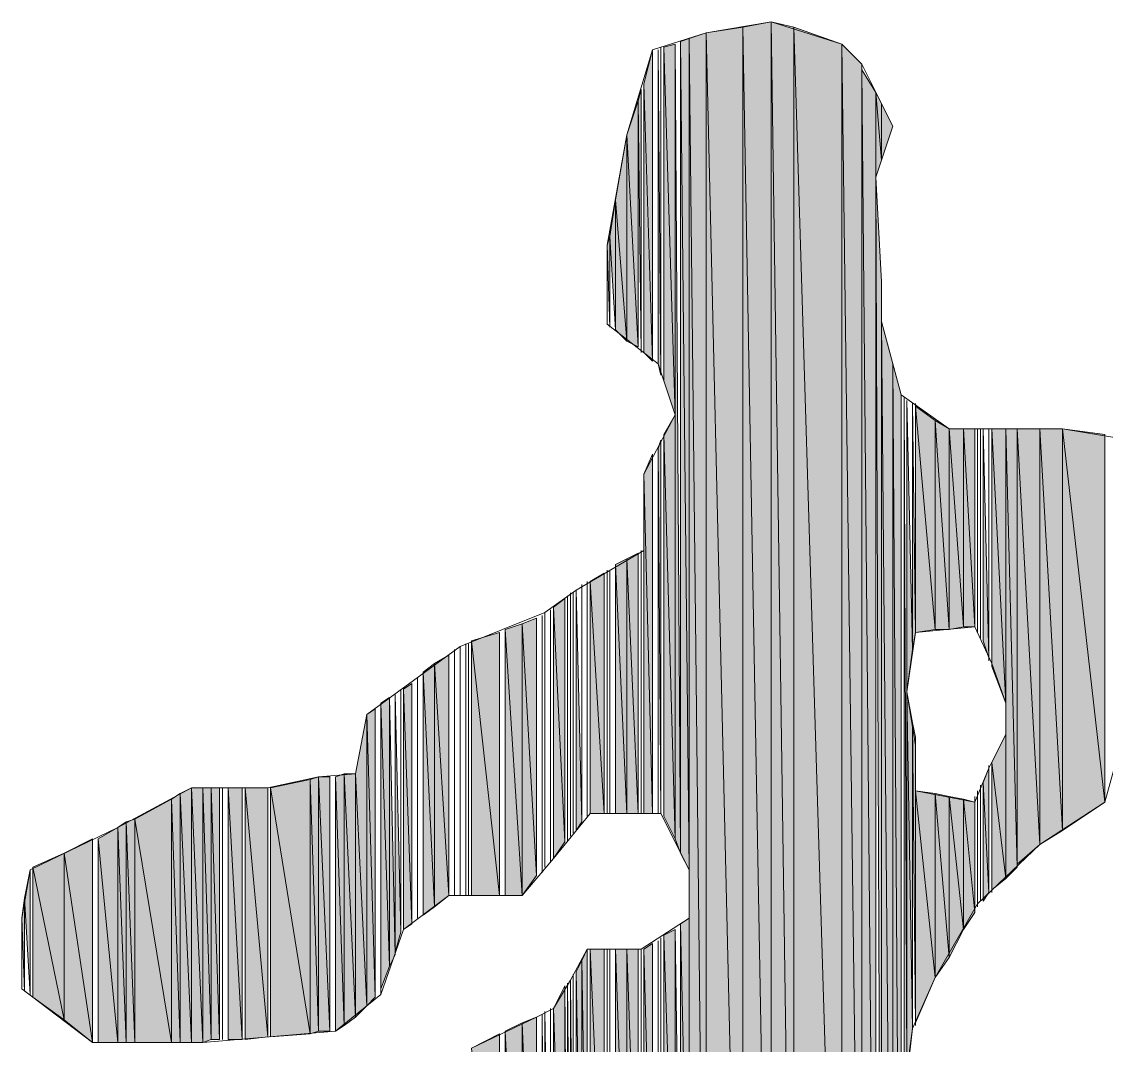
# Model space of a CAD drawing. Header units: millimetres. Extents: x -30643 to 86172, y -19411 to 63186.
# Drawn here: x 83024.8 to 83294.7, y 2784.1 to 3038.8 of the extents above; entities that cross this region are included whole.
import ezdxf

# ---------------------------------------------------------------- set-up
doc = ezdxf.new("R2010")
doc.units = ezdxf.units.MM

msp = doc.modelspace()

# ---------------------------------------------------------------- hatches: boundary and pattern name
h = msp.add_hatch(color=0)
h.dxf.hatch_style = 2
h.paths.add_polyline_path([(83211.28, 2646.86), (83211.28, 3038.8), (83204.24, 3037.4)])
h = msp.add_hatch(color=0)
h.dxf.hatch_style = 2
h.paths.add_polyline_path([(83211.28, 2646.86), (83216.91, 2646.86), (83211.28, 3038.8)])
h = msp.add_hatch(color=0)
h.dxf.hatch_style = 2
h.paths.add_polyline_path([(83216.91, 2646.86), (83216.91, 3037.4), (83211.28, 3038.8)])
h = msp.add_hatch(color=0)
h.dxf.hatch_style = 2
h.paths.add_polyline_path([(83195.1, 2646.86), (83195.1, 3035.99), (83190.87, 3034.58)])
h = msp.add_hatch(color=0)
h.dxf.hatch_style = 2
h.paths.add_polyline_path([(83204.24, 2646.86), (83204.24, 3037.4), (83195.1, 3035.99)])
h = msp.add_hatch(color=0)
h.dxf.hatch_style = 2
h.paths.add_polyline_path([(83195.1, 2646.86), (83204.24, 2646.86), (83195.1, 3035.99)])
h = msp.add_hatch(color=0)
h.dxf.hatch_style = 2
h.paths.add_polyline_path([(83204.24, 2646.86), (83211.28, 2646.86), (83204.24, 3037.4)])
h = msp.add_hatch(color=0)
h.dxf.hatch_style = 2
h.paths.add_polyline_path([(83216.91, 2646.86), (83228.87, 2646.86), (83216.91, 3037.4)])
h = msp.add_hatch(color=0)
h.dxf.hatch_style = 2
h.paths.add_polyline_path([(83228.87, 2646.86), (83228.87, 3033.18), (83216.91, 3037.4)])
h = msp.add_hatch(color=0)
h.dxf.hatch_style = 2
h.paths.add_polyline_path([(83190.87, 2827.7), (83190.87, 3034.58), (83188.76, 3033.88)])
h = msp.add_hatch(color=0)
h.dxf.hatch_style = 2
h.paths.add_polyline_path([(83188.76, 2831.92), (83190.87, 2827.7), (83188.76, 3033.88)])
h = msp.add_hatch(color=0)
h.dxf.hatch_style = 2
h.paths.add_polyline_path([(83190.87, 2646.86), (83195.1, 2646.86), (83190.87, 3034.58)])
h = msp.add_hatch(color=0)
h.dxf.hatch_style = 2
h.paths.add_polyline_path([(83181.73, 2954.36), (83181.73, 3031.77), (83179.62, 3023.32)])
h = msp.add_hatch(color=0)
h.dxf.hatch_style = 2
h.paths.add_polyline_path([(83183.13, 2953.66), (83183.84, 2950.84), (83183.13, 3031.77)])
h = msp.add_hatch(color=0)
h.dxf.hatch_style = 2
h.paths.add_polyline_path([(83187.36, 2940.99), (83187.36, 3033.18), (83184.54, 3032.47)])
h = msp.add_hatch(color=0)
h.dxf.hatch_style = 2
h.paths.add_polyline_path([(83184.54, 2949.44), (83187.36, 2940.99), (83184.54, 3032.47)])
h = msp.add_hatch(color=0)
h.dxf.hatch_style = 2
h.paths.add_polyline_path([(83187.36, 2835.44), (83188.76, 2831.92), (83187.36, 3033.18)])
h = msp.add_hatch(color=0)
h.dxf.hatch_style = 2
h.paths.add_polyline_path([(83228.87, 2646.86), (83233.8, 2646.86), (83228.87, 3033.18)])
h = msp.add_hatch(color=0)
h.dxf.hatch_style = 2
h.paths.add_polyline_path([(83233.8, 2646.86), (83233.8, 3028.25), (83228.87, 3033.18)])
h = msp.add_hatch(color=0)
h.dxf.hatch_style = 2
h.paths.add_polyline_path([(83233.8, 2646.86), (83237.32, 2645.45), (83233.8, 3026.84)])
h = msp.add_hatch(color=0)
h.dxf.hatch_style = 2
h.paths.add_polyline_path([(83237.32, 2645.45), (83237.32, 3021.21), (83233.8, 3026.84)])
h = msp.add_hatch(color=0)
h.dxf.hatch_style = 2
h.paths.add_polyline_path([(83179.62, 2956.47), (83181.73, 2954.36), (83179.62, 3023.32)])
h = msp.add_hatch(color=0)
h.dxf.hatch_style = 2
h.paths.add_polyline_path([(83178.91, 2956.47), (83178.91, 3021.92), (83178.21, 3019.1)])
h = msp.add_hatch(color=0)
h.dxf.hatch_style = 2
h.paths.add_polyline_path([(83237.32, 3000.1), (83238.73, 3004.32), (83237.32, 3021.21)])
h = msp.add_hatch(color=0)
h.dxf.hatch_style = 2
h.paths.add_polyline_path([(83238.73, 3004.32), (83238.73, 3018.4), (83237.32, 3021.21)])
h = msp.add_hatch(color=0)
h.dxf.hatch_style = 2
h.paths.add_polyline_path([(83178.21, 2957.88), (83178.21, 3019.1), (83175.39, 3010.66)])
h = msp.add_hatch(color=0)
h.dxf.hatch_style = 2
h.paths.add_polyline_path([(83238.73, 3004.32), (83241.54, 3012.77), (83238.73, 3018.4)])
h = msp.add_hatch(color=0)
h.dxf.hatch_style = 2
h.paths.add_polyline_path([(83175.39, 2959.29), (83175.39, 3010.66), (83172.58, 2994.47)])
h = msp.add_hatch(color=0)
h.dxf.hatch_style = 2
h.paths.add_polyline_path([(83175.39, 2959.29), (83178.21, 2957.88), (83175.39, 3010.66)])
h = msp.add_hatch(color=0)
h.dxf.hatch_style = 2
h.paths.add_polyline_path([(83238.73, 2645.45), (83238.73, 2974.07), (83237.32, 3000.1)])
h = msp.add_hatch(color=0)
h.dxf.hatch_style = 2
h.paths.add_polyline_path([(83172.58, 2962.1), (83172.58, 2994.47), (83171.17, 2985.32)])
h = msp.add_hatch(color=0)
h.dxf.hatch_style = 2
h.paths.add_polyline_path([(83172.58, 2962.1), (83175.39, 2959.29), (83172.58, 2994.47)])
h = msp.add_hatch(color=0)
h.dxf.hatch_style = 2
h.paths.add_polyline_path([(83171.17, 2962.81), (83171.17, 2985.32), (83170.47, 2983.21)])
h = msp.add_hatch(color=0)
h.dxf.hatch_style = 2
h.paths.add_polyline_path([(83238.73, 2645.45), (83241.54, 2644.04), (83238.73, 2964.21)])
h = msp.add_hatch(color=0)
h.dxf.hatch_style = 2
h.paths.add_polyline_path([(83241.54, 2644.04), (83241.54, 2953.66), (83238.73, 2964.21)])
h = msp.add_hatch(color=0)
h.dxf.hatch_style = 2
h.paths.add_polyline_path([(83241.54, 2644.04), (83243.65, 2643.34), (83241.54, 2953.66)])
h = msp.add_hatch(color=0)
h.dxf.hatch_style = 2
h.paths.add_polyline_path([(83243.65, 2643.34), (83243.65, 2945.92), (83241.54, 2953.66)])
h = msp.add_hatch(color=0)
h.dxf.hatch_style = 2
h.paths.add_polyline_path([(83244.35, 2770), (83245.06, 2777.74), (83244.35, 2945.22)])
h = msp.add_hatch(color=0)
h.dxf.hatch_style = 2
h.paths.add_polyline_path([(83245.06, 2872.03), (83246.47, 2882.59), (83245.06, 2944.51)])
h = msp.add_hatch(color=0)
h.dxf.hatch_style = 2
h.paths.add_polyline_path([(83246.47, 2882.59), (83247.17, 2886.81), (83246.47, 2943.81)])
h = msp.add_hatch(color=0)
h.dxf.hatch_style = 2
h.paths.add_polyline_path([(83247.17, 2886.81), (83252.1, 2887.51), (83247.17, 2943.1)])
h = msp.add_hatch(color=0)
h.dxf.hatch_style = 2
h.paths.add_polyline_path([(83252.1, 2887.51), (83252.1, 2939.59), (83247.17, 2943.1)])
h = msp.add_hatch(color=0)
h.dxf.hatch_style = 2
h.paths.add_polyline_path([(83187.36, 2835.44), (83187.36, 2940.99), (83184.54, 2936.07)])
h = msp.add_hatch(color=0)
h.dxf.hatch_style = 2
h.paths.add_polyline_path([(83252.1, 2887.51), (83255.61, 2887.51), (83252.1, 2939.59)])
h = msp.add_hatch(color=0)
h.dxf.hatch_style = 2
h.paths.add_polyline_path([(83255.61, 2887.51), (83255.61, 2937.47), (83252.1, 2939.59)])
h = msp.add_hatch(color=0)
h.dxf.hatch_style = 2
h.paths.add_polyline_path([(83255.61, 2887.51), (83259.13, 2888.22), (83255.61, 2937.47)])
h = msp.add_hatch(color=0)
h.dxf.hatch_style = 2
h.paths.add_polyline_path([(83259.13, 2888.22), (83259.13, 2937.47), (83255.61, 2937.47)])
h = msp.add_hatch(color=0)
h.dxf.hatch_style = 2
h.paths.add_polyline_path([(83259.13, 2888.22), (83261.95, 2888.22), (83259.13, 2937.47)])
h = msp.add_hatch(color=0)
h.dxf.hatch_style = 2
h.paths.add_polyline_path([(83261.95, 2888.22), (83261.95, 2937.47), (83259.13, 2937.47)])
h = msp.add_hatch(color=0)
h.dxf.hatch_style = 2
h.paths.add_polyline_path([(83264.06, 2884.7), (83265.46, 2880.48), (83264.06, 2937.47)])
h = msp.add_hatch(color=0)
h.dxf.hatch_style = 2
h.paths.add_polyline_path([(83266.17, 2878.37), (83269.69, 2869.22), (83266.17, 2937.47)])
h = msp.add_hatch(color=0)
h.dxf.hatch_style = 2
h.paths.add_polyline_path([(83269.69, 2869.22), (83269.69, 2937.47), (83266.17, 2937.47)])
h = msp.add_hatch(color=0)
h.dxf.hatch_style = 2
h.paths.add_polyline_path([(83269.69, 2825.59), (83272.5, 2828.4), (83269.69, 2937.47)])
h = msp.add_hatch(color=0)
h.dxf.hatch_style = 2
h.paths.add_polyline_path([(83272.5, 2828.4), (83272.5, 2937.47), (83269.69, 2937.47)])
h = msp.add_hatch(color=0)
h.dxf.hatch_style = 2
h.paths.add_polyline_path([(83272.5, 2829.11), (83278.13, 2834.03), (83272.5, 2937.47)])
h = msp.add_hatch(color=0)
h.dxf.hatch_style = 2
h.paths.add_polyline_path([(83278.13, 2834.03), (83278.13, 2937.47), (83272.5, 2937.47)])
h = msp.add_hatch(color=0)
h.dxf.hatch_style = 2
h.paths.add_polyline_path([(83278.13, 2834.03), (83283.76, 2837.55), (83278.13, 2937.47)])
h = msp.add_hatch(color=0)
h.dxf.hatch_style = 2
h.paths.add_polyline_path([(83283.76, 2837.55), (83283.76, 2937.47), (83278.13, 2937.47)])
h = msp.add_hatch(color=0)
h.dxf.hatch_style = 2
h.paths.add_polyline_path([(83283.76, 2837.55), (83294.32, 2844.59), (83283.76, 2937.47)])
h = msp.add_hatch(color=0)
h.dxf.hatch_style = 2
h.paths.add_polyline_path([(83294.32, 2844.59), (83294.32, 2936.07), (83283.76, 2937.47)])
h = msp.add_hatch(color=0)
h.dxf.hatch_style = 2
h.paths.add_polyline_path([(83183.84, 2841.77), (83183.84, 2934.66), (83183.13, 2932.55)])
h = msp.add_hatch(color=0)
h.dxf.hatch_style = 2
h.paths.add_polyline_path([(83184.54, 2841.07), (83187.36, 2835.44), (83184.54, 2936.07)])
h = msp.add_hatch(color=0)
h.dxf.hatch_style = 2
h.paths.add_polyline_path([(83181.73, 2841.77), (83181.73, 2931.14), (83179.62, 2926.22)])
h = msp.add_hatch(color=0)
h.dxf.hatch_style = 2
h.paths.add_polyline_path([(83179.62, 2841.77), (83181.73, 2841.77), (83179.62, 2926.22)])
h = msp.add_hatch(color=0)
h.dxf.hatch_style = 2
h.paths.add_polyline_path([(83178.21, 2841.77), (83178.21, 2906.51), (83175.39, 2905.11)])
h = msp.add_hatch(color=0)
h.dxf.hatch_style = 2
h.paths.add_polyline_path([(83175.39, 2841.77), (83175.39, 2905.11), (83172.58, 2903.7)])
h = msp.add_hatch(color=0)
h.dxf.hatch_style = 2
h.paths.add_polyline_path([(83175.39, 2841.77), (83178.21, 2841.77), (83175.39, 2905.11)])
h = msp.add_hatch(color=0)
h.dxf.hatch_style = 2
h.paths.add_polyline_path([(83169.76, 2841.77), (83169.76, 2901.59), (83166.25, 2899.48)])
h = msp.add_hatch(color=0)
h.dxf.hatch_style = 2
h.paths.add_polyline_path([(83172.58, 2841.77), (83175.39, 2841.77), (83172.58, 2903.7)])
h = msp.add_hatch(color=0)
h.dxf.hatch_style = 2
h.paths.add_polyline_path([(83166.25, 2841.77), (83169.76, 2841.77), (83166.25, 2899.48)])
h = msp.add_hatch(color=0)
h.dxf.hatch_style = 2
h.paths.add_polyline_path([(83162.73, 2837.55), (83164.14, 2839.66), (83162.73, 2897.37)])
h = msp.add_hatch(color=0)
h.dxf.hatch_style = 2
h.paths.add_polyline_path([(83159.91, 2834.74), (83159.91, 2895.25), (83157.1, 2893.14)])
h = msp.add_hatch(color=0)
h.dxf.hatch_style = 2
h.paths.add_polyline_path([(83157.1, 2830.52), (83159.91, 2834.74), (83157.1, 2893.14)])
h = msp.add_hatch(color=0)
h.dxf.hatch_style = 2
h.paths.add_polyline_path([(83152.88, 2826.29), (83152.88, 2890.33), (83149.36, 2888.92)])
h = msp.add_hatch(color=0)
h.dxf.hatch_style = 2
h.paths.add_polyline_path([(83149.36, 2821.37), (83149.36, 2888.92), (83145.14, 2887.51)])
h = msp.add_hatch(color=0)
h.dxf.hatch_style = 2
h.paths.add_polyline_path([(83145.14, 2821.37), (83149.36, 2821.37), (83145.14, 2887.51)])
h = msp.add_hatch(color=0)
h.dxf.hatch_style = 2
h.paths.add_polyline_path([(83149.36, 2821.37), (83152.88, 2826.29), (83149.36, 2888.92)])
h = msp.add_hatch(color=0)
h.dxf.hatch_style = 2
h.paths.add_polyline_path([(83143.73, 2821.37), (83143.73, 2886.81), (83136.69, 2884.7)])
h = msp.add_hatch(color=0)
h.dxf.hatch_style = 2
h.paths.add_polyline_path([(83136.69, 2821.37), (83143.73, 2821.37), (83136.69, 2884.7)])
h = msp.add_hatch(color=0)
h.dxf.hatch_style = 2
h.paths.add_polyline_path([(83131.06, 2821.37), (83131.06, 2881.18), (83127.54, 2879.07)])
h = msp.add_hatch(color=0)
h.dxf.hatch_style = 2
h.paths.add_polyline_path([(83127.54, 2818.55), (83127.54, 2879.07), (83124.73, 2876.96)])
h = msp.add_hatch(color=0)
h.dxf.hatch_style = 2
h.paths.add_polyline_path([(83124.73, 2816.44), (83127.54, 2818.55), (83124.73, 2876.96)])
h = msp.add_hatch(color=0)
h.dxf.hatch_style = 2
h.paths.add_polyline_path([(83127.54, 2818.55), (83131.06, 2821.37), (83127.54, 2879.07)])
h = msp.add_hatch(color=0)
h.dxf.hatch_style = 2
h.paths.add_polyline_path([(83121.91, 2814.33), (83121.91, 2874.14), (83119.8, 2872.74)])
h = msp.add_hatch(color=0)
h.dxf.hatch_style = 2
h.paths.add_polyline_path([(83117.69, 2807.29), (83119.1, 2812.22), (83117.69, 2871.33)])
h = msp.add_hatch(color=0)
h.dxf.hatch_style = 2
h.paths.add_polyline_path([(83119.8, 2812.92), (83121.91, 2814.33), (83119.8, 2872.74)])
h = msp.add_hatch(color=0)
h.dxf.hatch_style = 2
h.paths.add_polyline_path([(83245.06, 2777.74), (83246.47, 2788.29), (83245.06, 2872.03)])
h = msp.add_hatch(color=0)
h.dxf.hatch_style = 2
h.paths.add_polyline_path([(83246.47, 2788.29), (83246.47, 2864.29), (83245.06, 2872.03)])
h = msp.add_hatch(color=0)
h.dxf.hatch_style = 2
h.paths.add_polyline_path([(83116.28, 2803.78), (83116.28, 2870.63), (83114.17, 2869.22)])
h = msp.add_hatch(color=0)
h.dxf.hatch_style = 2
h.paths.add_polyline_path([(83114.17, 2798.15), (83116.28, 2803.78), (83114.17, 2869.22)])
h = msp.add_hatch(color=0)
h.dxf.hatch_style = 2
h.paths.add_polyline_path([(83116.28, 2803.78), (83117.69, 2806.59), (83116.28, 2870.63)])
h = msp.add_hatch(color=0)
h.dxf.hatch_style = 2
h.paths.add_polyline_path([(83110.66, 2793.92), (83110.66, 2866.4), (83107.84, 2851.63)])
h = msp.add_hatch(color=0)
h.dxf.hatch_style = 2
h.paths.add_polyline_path([(83112.77, 2796.04), (83112.77, 2867.81), (83110.66, 2866.4)])
h = msp.add_hatch(color=0)
h.dxf.hatch_style = 2
h.paths.add_polyline_path([(83110.66, 2793.92), (83112.77, 2796.04), (83110.66, 2866.4)])
h = msp.add_hatch(color=0)
h.dxf.hatch_style = 2
h.paths.add_polyline_path([(83247.17, 2789), (83247.17, 2860.77), (83246.47, 2864.29)])
h = msp.add_hatch(color=0)
h.dxf.hatch_style = 2
h.paths.add_polyline_path([(83247.17, 2789.7), (83247.17, 2858.66), (83247.17, 2860.77)])
h = msp.add_hatch(color=0)
h.dxf.hatch_style = 2
h.paths.add_polyline_path([(83269.69, 2825.59), (83269.69, 2861.48), (83266.17, 2854.44)])
h = msp.add_hatch(color=0)
h.dxf.hatch_style = 2
h.paths.add_polyline_path([(83265.46, 2822.07), (83265.46, 2853.03), (83264.06, 2849.51)])
h = msp.add_hatch(color=0)
h.dxf.hatch_style = 2
h.paths.add_polyline_path([(83266.17, 2822.78), (83269.69, 2825.59), (83266.17, 2854.44)])
h = msp.add_hatch(color=0)
h.dxf.hatch_style = 2
h.paths.add_polyline_path([(83096.58, 2786.89), (83096.58, 2850.22), (83086.73, 2848.11)])
h = msp.add_hatch(color=0)
h.dxf.hatch_style = 2
h.paths.add_polyline_path([(83098.69, 2787.59), (83098.69, 2850.92), (83096.58, 2850.22)])
h = msp.add_hatch(color=0)
h.dxf.hatch_style = 2
h.paths.add_polyline_path([(83096.58, 2786.89), (83098.69, 2787.59), (83096.58, 2850.22)])
h = msp.add_hatch(color=0)
h.dxf.hatch_style = 2
h.paths.add_polyline_path([(83098.69, 2787.59), (83101.51, 2787.59), (83098.69, 2850.92)])
h = msp.add_hatch(color=0)
h.dxf.hatch_style = 2
h.paths.add_polyline_path([(83101.51, 2787.59), (83101.51, 2850.92), (83098.69, 2850.92)])
h = msp.add_hatch(color=0)
h.dxf.hatch_style = 2
h.paths.add_polyline_path([(83105.03, 2789), (83105.03, 2851.63), (83102.92, 2850.92)])
h = msp.add_hatch(color=0)
h.dxf.hatch_style = 2
h.paths.add_polyline_path([(83102.92, 2787.59), (83105.03, 2789), (83102.92, 2850.92)])
h = msp.add_hatch(color=0)
h.dxf.hatch_style = 2
h.paths.add_polyline_path([(83105.03, 2789), (83107.84, 2791.11), (83105.03, 2851.63)])
h = msp.add_hatch(color=0)
h.dxf.hatch_style = 2
h.paths.add_polyline_path([(83107.84, 2791.11), (83107.84, 2851.63), (83105.03, 2851.63)])
h = msp.add_hatch(color=0)
h.dxf.hatch_style = 2
h.paths.add_polyline_path([(83107.84, 2791.11), (83110.66, 2793.92), (83107.84, 2851.63)])
h = msp.add_hatch(color=0)
h.dxf.hatch_style = 2
h.paths.add_polyline_path([(83067.03, 2784.78), (83067.03, 2848.11), (83064.21, 2846.7)])
h = msp.add_hatch(color=0)
h.dxf.hatch_style = 2
h.paths.add_polyline_path([(83067.03, 2784.78), (83069.84, 2784.78), (83067.03, 2848.11)])
h = msp.add_hatch(color=0)
h.dxf.hatch_style = 2
h.paths.add_polyline_path([(83069.84, 2784.78), (83069.84, 2848.11), (83067.03, 2848.11)])
h = msp.add_hatch(color=0)
h.dxf.hatch_style = 2
h.paths.add_polyline_path([(83069.84, 2784.78), (83071.95, 2785.48), (83069.84, 2848.11)])
h = msp.add_hatch(color=0)
h.dxf.hatch_style = 2
h.paths.add_polyline_path([(83071.95, 2785.48), (83071.95, 2848.11), (83069.84, 2848.11)])
h = msp.add_hatch(color=0)
h.dxf.hatch_style = 2
h.paths.add_polyline_path([(83071.95, 2785.48), (83074.06, 2785.48), (83071.95, 2848.11)])
h = msp.add_hatch(color=0)
h.dxf.hatch_style = 2
h.paths.add_polyline_path([(83074.06, 2785.48), (83074.06, 2848.11), (83071.95, 2848.11)])
h = msp.add_hatch(color=0)
h.dxf.hatch_style = 2
h.paths.add_polyline_path([(83076.18, 2785.48), (83079.69, 2785.48), (83076.18, 2848.11)])
h = msp.add_hatch(color=0)
h.dxf.hatch_style = 2
h.paths.add_polyline_path([(83079.69, 2785.48), (83079.69, 2848.11), (83076.18, 2848.11)])
h = msp.add_hatch(color=0)
h.dxf.hatch_style = 2
h.paths.add_polyline_path([(83080.4, 2785.48), (83086.03, 2786.18), (83080.4, 2848.11)])
h = msp.add_hatch(color=0)
h.dxf.hatch_style = 2
h.paths.add_polyline_path([(83086.03, 2786.18), (83086.03, 2848.11), (83080.4, 2848.11)])
h = msp.add_hatch(color=0)
h.dxf.hatch_style = 2
h.paths.add_polyline_path([(83086.73, 2786.18), (83096.58, 2786.89), (83086.73, 2848.11)])
h = msp.add_hatch(color=0)
h.dxf.hatch_style = 2
h.paths.add_polyline_path([(83247.17, 2789.7), (83252.1, 2800.96), (83247.17, 2847.4)])
h = msp.add_hatch(color=0)
h.dxf.hatch_style = 2
h.paths.add_polyline_path([(83252.1, 2800.96), (83252.1, 2846.7), (83247.17, 2847.4)])
h = msp.add_hatch(color=0)
h.dxf.hatch_style = 2
h.paths.add_polyline_path([(83264.06, 2819.96), (83265.46, 2822.07), (83264.06, 2849.51)])
h = msp.add_hatch(color=0)
h.dxf.hatch_style = 2
h.paths.add_polyline_path([(83062.1, 2784.78), (83062.1, 2845.29), (83052.95, 2840.37)])
h = msp.add_hatch(color=0)
h.dxf.hatch_style = 2
h.paths.add_polyline_path([(83064.21, 2784.78), (83064.21, 2846.7), (83062.1, 2845.29)])
h = msp.add_hatch(color=0)
h.dxf.hatch_style = 2
h.paths.add_polyline_path([(83062.1, 2784.78), (83064.21, 2784.78), (83062.1, 2845.29)])
h = msp.add_hatch(color=0)
h.dxf.hatch_style = 2
h.paths.add_polyline_path([(83064.21, 2784.78), (83067.03, 2784.78), (83064.21, 2846.7)])
h = msp.add_hatch(color=0)
h.dxf.hatch_style = 2
h.paths.add_polyline_path([(83252.1, 2800.96), (83255.61, 2805.89), (83252.1, 2846.7)])
h = msp.add_hatch(color=0)
h.dxf.hatch_style = 2
h.paths.add_polyline_path([(83255.61, 2805.89), (83255.61, 2846), (83252.1, 2846.7)])
h = msp.add_hatch(color=0)
h.dxf.hatch_style = 2
h.paths.add_polyline_path([(83255.61, 2805.89), (83259.13, 2812.92), (83255.61, 2846)])
h = msp.add_hatch(color=0)
h.dxf.hatch_style = 2
h.paths.add_polyline_path([(83259.13, 2812.92), (83259.13, 2845.29), (83255.61, 2846)])
h = msp.add_hatch(color=0)
h.dxf.hatch_style = 2
h.paths.add_polyline_path([(83259.13, 2812.92), (83261.95, 2817.15), (83259.13, 2845.29)])
h = msp.add_hatch(color=0)
h.dxf.hatch_style = 2
h.paths.add_polyline_path([(83261.95, 2817.15), (83261.95, 2844.59), (83259.13, 2845.29)])
h = msp.add_hatch(color=0)
h.dxf.hatch_style = 2
h.paths.add_polyline_path([(83050.84, 2784.78), (83050.84, 2839.66), (83048.73, 2838.26)])
h = msp.add_hatch(color=0)
h.dxf.hatch_style = 2
h.paths.add_polyline_path([(83052.95, 2784.78), (83052.95, 2840.37), (83050.84, 2839.66)])
h = msp.add_hatch(color=0)
h.dxf.hatch_style = 2
h.paths.add_polyline_path([(83050.84, 2784.78), (83052.95, 2784.78), (83050.84, 2839.66)])
h = msp.add_hatch(color=0)
h.dxf.hatch_style = 2
h.paths.add_polyline_path([(83052.95, 2784.78), (83062.1, 2784.78), (83052.95, 2840.37)])
h = msp.add_hatch(color=0)
h.dxf.hatch_style = 2
h.paths.add_polyline_path([(83048.73, 2784.78), (83048.73, 2838.26), (83043.81, 2835.44)])
h = msp.add_hatch(color=0)
h.dxf.hatch_style = 2
h.paths.add_polyline_path([(83048.73, 2784.78), (83050.84, 2784.78), (83048.73, 2838.26)])
h = msp.add_hatch(color=0)
h.dxf.hatch_style = 2
h.paths.add_polyline_path([(83042.4, 2784.78), (83042.4, 2835.44), (83035.36, 2831.92)])
h = msp.add_hatch(color=0)
h.dxf.hatch_style = 2
h.paths.add_polyline_path([(83043.81, 2784.78), (83048.73, 2784.78), (83043.81, 2835.44)])
h = msp.add_hatch(color=0)
h.dxf.hatch_style = 2
h.paths.add_polyline_path([(83035.36, 2790.41), (83035.36, 2831.92), (83027.62, 2828.4)])
h = msp.add_hatch(color=0)
h.dxf.hatch_style = 2
h.paths.add_polyline_path([(83035.36, 2790.41), (83042.4, 2784.78), (83035.36, 2831.92)])
h = msp.add_hatch(color=0)
h.dxf.hatch_style = 2
h.paths.add_polyline_path([(83027.62, 2796.04), (83035.36, 2790.41), (83027.62, 2828.4)])
h = msp.add_hatch(color=0)
h.dxf.hatch_style = 2
h.paths.add_polyline_path([(83026.92, 2796.74), (83026.92, 2827.7), (83025.51, 2820.66)])
h = msp.add_hatch(color=0)
h.dxf.hatch_style = 2
h.paths.add_polyline_path([(83025.51, 2797.44), (83025.51, 2820.66), (83024.81, 2815.74)])
h = msp.add_hatch(color=0)
h.dxf.hatch_style = 2
h.paths.add_polyline_path([(83190.87, 2717.22), (83190.87, 2815.74), (83188.76, 2814.33)])
h = msp.add_hatch(color=0)
h.dxf.hatch_style = 2
h.paths.add_polyline_path([(83187.36, 2723.56), (83187.36, 2812.92), (83184.54, 2811.52)])
h = msp.add_hatch(color=0)
h.dxf.hatch_style = 2
h.paths.add_polyline_path([(83187.36, 2723.56), (83188.76, 2720.04), (83187.36, 2812.92)])
h = msp.add_hatch(color=0)
h.dxf.hatch_style = 2
h.paths.add_polyline_path([(83188.76, 2720.04), (83190.87, 2717.22), (83188.76, 2814.33)])
h = msp.add_hatch(color=0)
h.dxf.hatch_style = 2
h.paths.add_polyline_path([(83181.73, 2727.78), (83181.73, 2809.41), (83179.62, 2808)])
h = msp.add_hatch(color=0)
h.dxf.hatch_style = 2
h.paths.add_polyline_path([(83184.54, 2727.78), (83187.36, 2723.56), (83184.54, 2811.52)])
h = msp.add_hatch(color=0)
h.dxf.hatch_style = 2
h.paths.add_polyline_path([(83165.54, 2725.67), (83165.54, 2808), (83164.14, 2805.18)])
h = msp.add_hatch(color=0)
h.dxf.hatch_style = 2
h.paths.add_polyline_path([(83166.25, 2725.67), (83169.76, 2727.78), (83166.25, 2808)])
h = msp.add_hatch(color=0)
h.dxf.hatch_style = 2
h.paths.add_polyline_path([(83169.76, 2727.78), (83169.76, 2808), (83166.25, 2808)])
h = msp.add_hatch(color=0)
h.dxf.hatch_style = 2
h.paths.add_polyline_path([(83172.58, 2727.78), (83175.39, 2727.78), (83172.58, 2808)])
h = msp.add_hatch(color=0)
h.dxf.hatch_style = 2
h.paths.add_polyline_path([(83175.39, 2727.78), (83175.39, 2808), (83172.58, 2808)])
h = msp.add_hatch(color=0)
h.dxf.hatch_style = 2
h.paths.add_polyline_path([(83175.39, 2727.78), (83178.21, 2727.78), (83175.39, 2808)])
h = msp.add_hatch(color=0)
h.dxf.hatch_style = 2
h.paths.add_polyline_path([(83178.21, 2727.78), (83178.21, 2808), (83175.39, 2808)])
h = msp.add_hatch(color=0)
h.dxf.hatch_style = 2
h.paths.add_polyline_path([(83179.62, 2727.78), (83181.73, 2727.78), (83179.62, 2808)])
h = msp.add_hatch(color=0)
h.dxf.hatch_style = 2
h.paths.add_polyline_path([(83164.14, 2724.26), (83164.14, 2805.18), (83162.73, 2802.37)])
h = msp.add_hatch(color=0)
h.dxf.hatch_style = 2
h.paths.add_polyline_path([(83159.91, 2712.3), (83159.91, 2798.85), (83157.1, 2793.22)])
h = msp.add_hatch(color=0)
h.dxf.hatch_style = 2
h.paths.add_polyline_path([(83159.91, 2712.3), (83160.62, 2715.11), (83159.91, 2798.85)])
h = msp.add_hatch(color=0)
h.dxf.hatch_style = 2
h.paths.add_polyline_path([(83160.62, 2715.11), (83161.32, 2719.33), (83160.62, 2799.55)])
h = msp.add_hatch(color=0)
h.dxf.hatch_style = 2
h.paths.add_polyline_path([(83161.32, 2719.33), (83162.02, 2722.85), (83161.32, 2800.26)])
h = msp.add_hatch(color=0)
h.dxf.hatch_style = 2
h.paths.add_polyline_path([(83157.1, 2707.37), (83159.91, 2712.3), (83157.1, 2793.22)])
h = msp.add_hatch(color=0)
h.dxf.hatch_style = 2
h.paths.add_polyline_path([(83152.88, 2702.45), (83152.88, 2791.11), (83149.36, 2789.7)])
h = msp.add_hatch(color=0)
h.dxf.hatch_style = 2
h.paths.add_polyline_path([(83154.28, 2702.45), (83154.99, 2704.56), (83154.28, 2791.81)])
h = msp.add_hatch(color=0)
h.dxf.hatch_style = 2
h.paths.add_polyline_path([(83154.99, 2704.56), (83156.39, 2706.67), (83154.99, 2792.52)])
h = msp.add_hatch(color=0)
h.dxf.hatch_style = 2
h.paths.add_polyline_path([(83149.36, 2702.45), (83149.36, 2789.7), (83145.14, 2787.59)])
h = msp.add_hatch(color=0)
h.dxf.hatch_style = 2
h.paths.add_polyline_path([(83149.36, 2702.45), (83152.88, 2702.45), (83149.36, 2789.7)])
h = msp.add_hatch(color=0)
h.dxf.hatch_style = 2
h.paths.add_polyline_path([(83143.73, 2702.45), (83143.73, 2786.89), (83136.69, 2783.37)])
h = msp.add_hatch(color=0)
h.dxf.hatch_style = 2
h.paths.add_polyline_path([(83145.14, 2702.45), (83149.36, 2702.45), (83145.14, 2787.59)])

# ---------------------------------------------------------------- linework, layer by layer
at = {"color": 0, "lineweight": 0}
for points in [[(83136.69, 2783.37), (83152.88, 2791.11), (83157.1, 2793.22), (83161.32, 2800.26), (83165.54, 2808), (83178.91, 2808), (83190.87, 2815.74), (83190.87, 2827.7), (83183.84, 2841.77), (83166.25, 2841.77), (83157.1, 2830.52), (83149.36, 2821.37), (83131.06, 2821.37), (83119.8, 2812.92), (83114.17, 2796.74), (83102.92, 2787.59), (83069.84, 2784.78), (83042.4, 2784.78), (83024.81, 2798.15), (83024.81, 2815.74), (83026.92, 2827.7), (83048.73, 2838.26), (83067.03, 2848.11), (83086.03, 2848.11), (83098.69, 2850.92), (83107.84, 2851.63), (83110.66, 2866.4), (83133.88, 2883.29), (83154.99, 2891.74), (83162.73, 2897.37), (83179.62, 2907.22), (83179.62, 2926.22), (83187.36, 2940.99), (83183.13, 2953.66), (83170.47, 2963.51), (83170.47, 2983.21), (83175.39, 3010.66), (83181.73, 3031.77), (83195.1, 3035.99), (83211.28, 3038.8), (83228.87, 3033.18), (83233.8, 3028.25), (83241.54, 3012.77), (83237.32, 3000.1), (83238.73, 2974.07), (83238.73, 2964.21), (83243.65, 2945.92), (83255.61, 2937.47), (83272.5, 2937.47), (83283.76, 2937.47), (83317.54, 2931.85)], [(83303.46, 2877.66), (83294.32, 2844.59), (83278.13, 2834.03), (83262.65, 2819.26), (83252.1, 2800.96), (83246.47, 2788.29), (83244.35, 2770), (83259.13, 2762.26), (83263.35, 2727.78), (83263.35, 2700.33), (83263.35, 2677.82), (83272.5, 2667.97), (83295.02, 2656)]]:
    msp.add_lwpolyline(points, dxfattribs=at)
for points in [[(83211.28, 2646.86), (83211.28, 3038.8), (83204.24, 3037.4)], [(83211.28, 2646.86), (83216.91, 2646.86), (83211.28, 3038.8)], [(83216.91, 2646.86), (83216.91, 3037.4), (83211.28, 3038.8)], [(83195.1, 2646.86), (83195.1, 3035.99), (83190.87, 3034.58)], [(83204.24, 2646.86), (83204.24, 3037.4), (83195.1, 3035.99)], [(83195.1, 2646.86), (83204.24, 2646.86), (83195.1, 3035.99)], [(83204.24, 2646.86), (83211.28, 2646.86), (83204.24, 3037.4)], [(83216.91, 2646.86), (83228.87, 2646.86), (83216.91, 3037.4)], [(83228.87, 2646.86), (83228.87, 3033.18), (83216.91, 3037.4)], [(83190.87, 2827.7), (83190.87, 3034.58), (83188.76, 3033.88)], [(83188.76, 2831.92), (83188.76, 3033.88)], [(83188.76, 2831.92), (83190.87, 2827.7), (83188.76, 3033.88)], [(83190.87, 2827.7), (83190.87, 3034.58)], [(83190.87, 2827.7), (83190.87, 3034.58)], [(83190.87, 2646.86), (83195.1, 2646.86), (83190.87, 3034.58)], [(83181.73, 2954.36), (83181.73, 3031.77), (83179.62, 3023.32)], [(83181.73, 2954.36), (83181.73, 3031.77)], [(83183.13, 2953.66), (83183.13, 3031.77)], [(83183.13, 2953.66), (83183.84, 2950.84), (83183.13, 3031.77)], [(83183.84, 2950.84), (83183.84, 3032.47)], [(83183.84, 2950.84), (83183.84, 3032.47)], [(83183.84, 2950.84), (83183.84, 3032.47)], [(83183.84, 2950.84), (83183.84, 3032.47)], [(83187.36, 2940.99), (83187.36, 3033.18), (83184.54, 3032.47)], [(83184.54, 2949.44), (83184.54, 3032.47)], [(83184.54, 2949.44), (83187.36, 2940.99), (83184.54, 3032.47)], [(83187.36, 2835.44), (83188.76, 2831.92), (83187.36, 3033.18)], [(83228.87, 2646.86), (83233.8, 2646.86), (83228.87, 3033.18)], [(83233.8, 2646.86), (83233.8, 3028.25), (83228.87, 3033.18)], [(83233.8, 2646.86), (83233.8, 3028.25)], [(83233.8, 2646.86), (83233.8, 3026.84)], [(83233.8, 2646.86), (83237.32, 2645.45), (83233.8, 3026.84)], [(83237.32, 2645.45), (83237.32, 3021.21), (83233.8, 3026.84)], [(83179.62, 2956.47), (83179.62, 3023.32)], [(83179.62, 2956.47), (83181.73, 2954.36), (83179.62, 3023.32)], [(83178.91, 2956.47), (83178.91, 3021.92), (83178.21, 3019.1)], [(83178.91, 2956.47), (83178.91, 3021.92)], [(83237.32, 3000.1), (83238.73, 3004.32), (83237.32, 3021.21)], [(83238.73, 3004.32), (83238.73, 3018.4), (83237.32, 3021.21)], [(83178.21, 2957.88), (83178.21, 3019.1), (83175.39, 3010.66)], [(83178.21, 2957.88), (83178.21, 3019.1)], [(83238.73, 3004.32), (83241.54, 3012.77), (83238.73, 3018.4)], [(83175.39, 2959.29), (83175.39, 3010.66), (83172.58, 2994.47)], [(83175.39, 2959.29), (83178.21, 2957.88), (83175.39, 3010.66)], [(83237.32, 2645.45), (83237.32, 3000.1)], [(83238.73, 2645.45), (83238.73, 2974.07), (83237.32, 3000.1)], [(83172.58, 2962.1), (83172.58, 2994.47), (83171.17, 2985.32)], [(83172.58, 2962.1), (83175.39, 2959.29), (83172.58, 2994.47)], [(83171.17, 2962.81), (83171.17, 2985.32), (83170.47, 2983.21)], [(83171.17, 2962.81), (83171.17, 2985.32)], [(83170.47, 2963.51), (83170.47, 2983.21)], [(83238.73, 2645.45), (83241.54, 2644.04), (83238.73, 2964.21)], [(83241.54, 2644.04), (83241.54, 2953.66), (83238.73, 2964.21)], [(83241.54, 2644.04), (83243.65, 2643.34), (83241.54, 2953.66)], [(83243.65, 2643.34), (83243.65, 2945.92), (83241.54, 2953.66)], [(83243.65, 2643.34), (83243.65, 2945.92)], [(83244.35, 2643.34), (83244.35, 2945.22)], [(83244.35, 2770), (83245.06, 2777.74), (83244.35, 2945.22)], [(83245.06, 2777.74), (83245.06, 2944.51)], [(83245.06, 2872.03), (83246.47, 2882.59), (83245.06, 2944.51)], [(83246.47, 2882.59), (83246.47, 2943.81)], [(83246.47, 2882.59), (83247.17, 2886.81), (83246.47, 2943.81)], [(83247.17, 2886.81), (83247.17, 2943.81)], [(83247.17, 2886.81), (83247.17, 2943.81)], [(83247.17, 2886.81), (83247.17, 2943.1)], [(83247.17, 2886.81), (83252.1, 2887.51), (83247.17, 2943.1)], [(83252.1, 2887.51), (83252.1, 2939.59), (83247.17, 2943.1)], [(83187.36, 2835.44), (83187.36, 2940.99), (83184.54, 2936.07)], [(83252.1, 2887.51), (83255.61, 2887.51), (83252.1, 2939.59)], [(83255.61, 2887.51), (83255.61, 2937.47), (83252.1, 2939.59)], [(83255.61, 2887.51), (83259.13, 2888.22), (83255.61, 2937.47)], [(83259.13, 2888.22), (83259.13, 2937.47), (83255.61, 2937.47)], [(83259.13, 2888.22), (83261.95, 2888.22), (83259.13, 2937.47)], [(83261.95, 2888.22), (83261.95, 2937.47), (83259.13, 2937.47)], [(83261.95, 2888.22), (83261.95, 2937.47)], [(83261.95, 2888.22), (83261.95, 2937.47)], [(83261.95, 2888.22), (83261.95, 2937.47)], [(83262.65, 2887.51), (83262.65, 2937.47)], [(83262.65, 2887.51), (83262.65, 2937.47)], [(83262.65, 2886.81), (83262.65, 2937.47)], [(83262.65, 2886.81), (83262.65, 2937.47)], [(83263.35, 2886.11), (83263.35, 2937.47)], [(83263.35, 2886.11), (83263.35, 2937.47)], [(83263.35, 2885.4), (83263.35, 2937.47)], [(83263.35, 2885.4), (83263.35, 2937.47)], [(83264.06, 2884.7), (83264.06, 2937.47)], [(83264.06, 2884.7), (83265.46, 2880.48), (83264.06, 2937.47)], [(83265.46, 2880.48), (83265.46, 2937.47)], [(83265.46, 2880.48), (83265.46, 2937.47)], [(83265.46, 2879.77), (83265.46, 2937.47)], [(83265.46, 2879.77), (83265.46, 2937.47)], [(83266.17, 2879.77), (83266.17, 2937.47)], [(83266.17, 2879.77), (83266.17, 2937.47)], [(83266.17, 2879.07), (83266.17, 2937.47)], [(83266.17, 2879.07), (83266.17, 2937.47)], [(83266.17, 2878.37), (83266.17, 2937.47)], [(83266.17, 2878.37), (83269.69, 2869.22), (83266.17, 2937.47)], [(83269.69, 2869.22), (83269.69, 2937.47), (83266.17, 2937.47)], [(83269.69, 2825.59), (83272.5, 2828.4), (83269.69, 2937.47)], [(83272.5, 2828.4), (83272.5, 2937.47), (83269.69, 2937.47)], [(83272.5, 2828.4), (83272.5, 2937.47)], [(83272.5, 2829.11), (83272.5, 2937.47)], [(83272.5, 2829.11), (83278.13, 2834.03), (83272.5, 2937.47)], [(83278.13, 2834.03), (83278.13, 2937.47), (83272.5, 2937.47)], [(83278.13, 2834.03), (83278.13, 2937.47)], [(83278.13, 2834.03), (83278.13, 2937.47)], [(83278.13, 2834.03), (83283.76, 2837.55), (83278.13, 2937.47)], [(83283.76, 2837.55), (83283.76, 2937.47), (83278.13, 2937.47)], [(83283.76, 2837.55), (83294.32, 2844.59), (83283.76, 2937.47)], [(83294.32, 2844.59), (83294.32, 2936.07), (83283.76, 2937.47)], [(83183.84, 2841.77), (83183.84, 2934.66), (83183.13, 2932.55)], [(83183.84, 2841.77), (83183.84, 2934.66)], [(83183.84, 2841.77), (83183.84, 2934.66)], [(83183.84, 2841.77), (83183.84, 2934.66)], [(83184.54, 2841.07), (83184.54, 2936.07)], [(83184.54, 2841.07), (83187.36, 2835.44), (83184.54, 2936.07)], [(83294.32, 2844.59), (83294.32, 2936.07)], [(83181.73, 2841.77), (83181.73, 2931.14), (83179.62, 2926.22)], [(83181.73, 2841.77), (83181.73, 2931.14)], [(83183.13, 2841.77), (83183.13, 2932.55)], [(83183.13, 2841.77), (83183.13, 2932.55)], [(83179.62, 2841.77), (83181.73, 2841.77), (83179.62, 2926.22)], [(83178.21, 2841.77), (83178.21, 2906.51), (83175.39, 2905.11)], [(83178.21, 2841.77), (83178.21, 2906.51)], [(83178.91, 2841.77), (83178.91, 2907.22)], [(83178.91, 2841.77), (83178.91, 2907.22)], [(83179.62, 2841.77), (83179.62, 2907.22)], [(83175.39, 2841.77), (83175.39, 2905.11), (83172.58, 2903.7)], [(83175.39, 2841.77), (83178.21, 2841.77), (83175.39, 2905.11)], [(83169.76, 2841.77), (83169.76, 2901.59), (83166.25, 2899.48)], [(83169.76, 2841.77), (83169.76, 2901.59)], [(83170.47, 2841.77), (83170.47, 2902.29)], [(83170.47, 2841.77), (83170.47, 2902.29)], [(83171.17, 2841.77), (83171.17, 2902.29)], [(83171.17, 2841.77), (83171.17, 2902.29)], [(83172.58, 2841.77), (83172.58, 2903.7)], [(83172.58, 2841.77), (83175.39, 2841.77), (83172.58, 2903.7)], [(83164.14, 2839.66), (83164.14, 2898.77)], [(83164.14, 2839.66), (83164.14, 2898.77)], [(83165.54, 2841.07), (83165.54, 2899.48)], [(83165.54, 2841.07), (83165.54, 2899.48)], [(83165.54, 2841.07), (83165.54, 2899.48)], [(83165.54, 2841.07), (83165.54, 2899.48)], [(83166.25, 2841.77), (83166.25, 2899.48)], [(83166.25, 2841.77), (83169.76, 2841.77), (83166.25, 2899.48)], [(83160.62, 2834.74), (83160.62, 2895.96)], [(83160.62, 2834.74), (83160.62, 2895.96)], [(83161.32, 2836.14), (83161.32, 2896.66)], [(83161.32, 2836.14), (83161.32, 2896.66)], [(83162.02, 2836.85), (83162.02, 2896.66)], [(83162.02, 2836.85), (83162.02, 2896.66)], [(83162.73, 2837.55), (83162.73, 2897.37)], [(83162.73, 2837.55), (83164.14, 2839.66), (83162.73, 2897.37)], [(83159.91, 2834.74), (83159.91, 2895.25), (83157.1, 2893.14)], [(83157.1, 2830.52), (83157.1, 2893.14)], [(83157.1, 2830.52), (83159.91, 2834.74), (83157.1, 2893.14)], [(83159.91, 2834.74), (83159.91, 2895.25)], [(83152.88, 2826.29), (83152.88, 2890.33), (83149.36, 2888.92)], [(83152.88, 2826.29), (83152.88, 2890.33)], [(83154.28, 2827), (83154.28, 2891.03)], [(83154.28, 2827), (83154.28, 2891.03)], [(83154.99, 2828.4), (83154.99, 2891.74)], [(83154.99, 2828.4), (83154.99, 2891.74)], [(83154.99, 2828.4), (83154.99, 2891.03)], [(83154.99, 2828.4), (83154.99, 2891.03)], [(83156.39, 2829.81), (83156.39, 2892.44)], [(83156.39, 2829.81), (83156.39, 2892.44)], [(83157.1, 2830.52), (83157.1, 2892.44)], [(83157.1, 2830.52), (83157.1, 2892.44)], [(83149.36, 2821.37), (83149.36, 2888.92), (83145.14, 2887.51)], [(83145.14, 2821.37), (83145.14, 2887.51)], [(83145.14, 2821.37), (83149.36, 2821.37), (83145.14, 2887.51)], [(83149.36, 2821.37), (83152.88, 2826.29), (83149.36, 2888.92)], [(83245.06, 2872.03), (83247.17, 2886.81), (83261.95, 2888.22), (83266.17, 2879.07), (83269.69, 2869.22), (83269.69, 2861.48), (83265.46, 2853.03), (83261.95, 2844.59), (83247.17, 2847.4), (83247.17, 2858.66)], [(83143.73, 2821.37), (83143.73, 2886.81), (83136.69, 2884.7)], [(83143.73, 2821.37), (83143.73, 2886.81)], [(83132.47, 2821.37), (83132.47, 2882.59)], [(83132.47, 2821.37), (83132.47, 2882.59)], [(83133.88, 2821.37), (83133.88, 2883.29)], [(83133.88, 2821.37), (83133.88, 2883.29)], [(83135.28, 2821.37), (83135.28, 2884)], [(83135.28, 2821.37), (83135.28, 2884)], [(83135.99, 2821.37), (83135.99, 2884)], [(83135.99, 2821.37), (83135.99, 2884)], [(83136.69, 2821.37), (83136.69, 2884.7)], [(83136.69, 2821.37), (83143.73, 2821.37), (83136.69, 2884.7)], [(83131.06, 2821.37), (83131.06, 2881.18), (83127.54, 2879.07)], [(83131.06, 2821.37), (83131.06, 2881.18)], [(83127.54, 2818.55), (83127.54, 2879.07), (83124.73, 2876.96)], [(83124.73, 2816.44), (83124.73, 2876.96)], [(83124.73, 2816.44), (83127.54, 2818.55), (83124.73, 2876.96)], [(83127.54, 2818.55), (83131.06, 2821.37), (83127.54, 2879.07)], [(83121.91, 2814.33), (83121.91, 2874.14), (83119.8, 2872.74)], [(83121.91, 2814.33), (83121.91, 2874.14)], [(83123.32, 2815.74), (83123.32, 2875.55)], [(83123.32, 2815.74), (83123.32, 2875.55)], [(83117.69, 2806.59), (83117.69, 2871.33)], [(83117.69, 2806.59), (83117.69, 2871.33)], [(83117.69, 2807.29), (83117.69, 2871.33)], [(83117.69, 2807.29), (83119.1, 2812.22), (83117.69, 2871.33)], [(83119.1, 2812.22), (83119.1, 2872.74)], [(83119.1, 2812.22), (83119.1, 2872.74)], [(83119.8, 2812.92), (83119.8, 2872.74)], [(83119.8, 2812.92), (83121.91, 2814.33), (83119.8, 2872.74)], [(83245.06, 2777.74), (83246.47, 2788.29), (83245.06, 2872.03)], [(83246.47, 2788.29), (83246.47, 2864.29), (83245.06, 2872.03)], [(83116.28, 2803.78), (83116.28, 2870.63), (83114.17, 2869.22)], [(83114.17, 2798.15), (83114.17, 2869.22)], [(83114.17, 2798.15), (83116.28, 2803.78), (83114.17, 2869.22)], [(83116.28, 2803.78), (83117.69, 2806.59), (83116.28, 2870.63)], [(83110.66, 2793.92), (83110.66, 2866.4), (83107.84, 2851.63)], [(83112.77, 2796.04), (83112.77, 2867.81), (83110.66, 2866.4)], [(83110.66, 2793.92), (83112.77, 2796.04), (83110.66, 2866.4)], [(83112.77, 2796.04), (83112.77, 2867.81)], [(83114.17, 2796.74), (83114.17, 2868.51)], [(83114.17, 2796.74), (83114.17, 2868.51)], [(83246.47, 2788.29), (83246.47, 2864.29)], [(83247.17, 2789), (83247.17, 2860.77), (83246.47, 2864.29)], [(83247.17, 2789), (83247.17, 2860.77)], [(83247.17, 2789.7), (83247.17, 2858.66), (83247.17, 2860.77)], [(83269.69, 2825.59), (83269.69, 2861.48), (83266.17, 2854.44)], [(83265.46, 2822.07), (83265.46, 2853.03), (83264.06, 2849.51)], [(83265.46, 2822.07), (83265.46, 2853.74)], [(83265.46, 2822.07), (83265.46, 2853.74)], [(83265.46, 2822.07), (83265.46, 2853.03)], [(83266.17, 2822.78), (83266.17, 2854.44)], [(83266.17, 2822.78), (83266.17, 2854.44)], [(83266.17, 2822.78), (83266.17, 2854.44)], [(83266.17, 2822.78), (83269.69, 2825.59), (83266.17, 2854.44)], [(83266.17, 2822.07), (83266.17, 2853.74)], [(83266.17, 2822.07), (83266.17, 2853.74)], [(83096.58, 2786.89), (83096.58, 2850.22), (83086.73, 2848.11)], [(83098.69, 2787.59), (83098.69, 2850.92), (83096.58, 2850.22)], [(83096.58, 2786.89), (83098.69, 2787.59), (83096.58, 2850.22)], [(83098.69, 2787.59), (83098.69, 2850.92)], [(83098.69, 2787.59), (83098.69, 2850.92)], [(83098.69, 2787.59), (83101.51, 2787.59), (83098.69, 2850.92)], [(83101.51, 2787.59), (83101.51, 2850.92), (83098.69, 2850.92)], [(83101.51, 2787.59), (83101.51, 2850.92)], [(83105.03, 2789), (83105.03, 2851.63), (83102.92, 2850.92)], [(83102.92, 2787.59), (83102.92, 2850.92)], [(83102.92, 2787.59), (83105.03, 2789), (83102.92, 2850.92)], [(83105.03, 2789), (83107.84, 2791.11), (83105.03, 2851.63)], [(83107.84, 2791.11), (83107.84, 2851.63), (83105.03, 2851.63)], [(83107.84, 2791.11), (83110.66, 2793.92), (83107.84, 2851.63)], [(83067.03, 2784.78), (83067.03, 2848.11), (83064.21, 2846.7)], [(83067.03, 2784.78), (83069.84, 2784.78), (83067.03, 2848.11)], [(83069.84, 2784.78), (83069.84, 2848.11), (83067.03, 2848.11)], [(83069.84, 2784.78), (83071.95, 2785.48), (83069.84, 2848.11)], [(83071.95, 2785.48), (83071.95, 2848.11), (83069.84, 2848.11)], [(83071.95, 2785.48), (83074.06, 2785.48), (83071.95, 2848.11)], [(83074.06, 2785.48), (83074.06, 2848.11), (83071.95, 2848.11)], [(83074.06, 2785.48), (83074.06, 2848.11)], [(83074.77, 2785.48), (83074.77, 2848.11)], [(83074.77, 2785.48), (83074.77, 2848.11)], [(83076.18, 2785.48), (83076.18, 2848.11)], [(83076.18, 2785.48), (83079.69, 2785.48), (83076.18, 2848.11)], [(83079.69, 2785.48), (83079.69, 2848.11), (83076.18, 2848.11)], [(83079.69, 2785.48), (83079.69, 2848.11)], [(83080.4, 2785.48), (83080.4, 2848.11)], [(83080.4, 2785.48), (83086.03, 2786.18), (83080.4, 2848.11)], [(83086.03, 2786.18), (83086.03, 2848.11), (83080.4, 2848.11)], [(83086.03, 2786.18), (83086.03, 2848.11)], [(83086.73, 2786.18), (83086.73, 2848.11)], [(83086.73, 2786.18), (83096.58, 2786.89), (83086.73, 2848.11)], [(83247.17, 2789.7), (83252.1, 2800.96), (83247.17, 2847.4)], [(83252.1, 2800.96), (83252.1, 2846.7), (83247.17, 2847.4)], [(83262.65, 2819.26), (83262.65, 2847.4)], [(83262.65, 2819.26), (83262.65, 2847.4)], [(83263.35, 2819.96), (83263.35, 2848.81)], [(83263.35, 2819.96), (83263.35, 2848.81)], [(83263.35, 2819.96), (83263.35, 2848.11)], [(83263.35, 2819.96), (83263.35, 2848.11)], [(83264.06, 2819.96), (83264.06, 2849.51)], [(83264.06, 2819.96), (83265.46, 2822.07), (83264.06, 2849.51)], [(83062.1, 2784.78), (83062.1, 2845.29), (83052.95, 2840.37)], [(83064.21, 2784.78), (83064.21, 2846.7), (83062.1, 2845.29)], [(83062.1, 2784.78), (83064.21, 2784.78), (83062.1, 2845.29)], [(83064.21, 2784.78), (83067.03, 2784.78), (83064.21, 2846.7)], [(83252.1, 2800.96), (83255.61, 2805.89), (83252.1, 2846.7)], [(83255.61, 2805.89), (83255.61, 2846), (83252.1, 2846.7)], [(83255.61, 2805.89), (83259.13, 2812.92), (83255.61, 2846)], [(83259.13, 2812.92), (83259.13, 2845.29), (83255.61, 2846)], [(83259.13, 2812.92), (83261.95, 2817.15), (83259.13, 2845.29)], [(83261.95, 2817.15), (83261.95, 2844.59), (83259.13, 2845.29)], [(83261.95, 2818.55), (83261.95, 2846)], [(83261.95, 2818.55), (83261.95, 2846)], [(83261.95, 2817.15), (83261.95, 2844.59)], [(83262.65, 2818.55), (83262.65, 2846.7)], [(83262.65, 2818.55), (83262.65, 2846.7)], [(83050.84, 2784.78), (83050.84, 2839.66), (83048.73, 2838.26)], [(83052.95, 2784.78), (83052.95, 2840.37), (83050.84, 2839.66)], [(83050.84, 2784.78), (83052.95, 2784.78), (83050.84, 2839.66)], [(83052.95, 2784.78), (83062.1, 2784.78), (83052.95, 2840.37)], [(83048.73, 2784.78), (83048.73, 2838.26), (83043.81, 2835.44)], [(83048.73, 2784.78), (83050.84, 2784.78), (83048.73, 2838.26)], [(83042.4, 2784.78), (83042.4, 2835.44), (83035.36, 2831.92)], [(83042.4, 2784.78), (83042.4, 2835.44)], [(83043.81, 2784.78), (83043.81, 2835.44)], [(83043.81, 2784.78), (83048.73, 2784.78), (83043.81, 2835.44)], [(83035.36, 2790.41), (83035.36, 2831.92), (83027.62, 2828.4)], [(83035.36, 2790.41), (83042.4, 2784.78), (83035.36, 2831.92)], [(83027.62, 2796.04), (83027.62, 2828.4)], [(83027.62, 2796.04), (83035.36, 2790.41), (83027.62, 2828.4)], [(83026.92, 2796.74), (83026.92, 2827.7), (83025.51, 2820.66)], [(83026.92, 2796.74), (83026.92, 2827.7)], [(83025.51, 2797.44), (83025.51, 2820.66), (83024.81, 2815.74)], [(83025.51, 2797.44), (83025.51, 2820.66)], [(83024.81, 2798.15), (83024.81, 2815.74)], [(83190.87, 2717.22), (83190.87, 2815.74), (83188.76, 2814.33)], [(83190.87, 2646.86), (83190.87, 2815.74)], [(83190.87, 2646.86), (83190.87, 2815.74)], [(83187.36, 2723.56), (83187.36, 2812.92), (83184.54, 2811.52)], [(83187.36, 2723.56), (83188.76, 2720.04), (83187.36, 2812.92)], [(83188.76, 2720.04), (83188.76, 2814.33)], [(83188.76, 2720.04), (83190.87, 2717.22), (83188.76, 2814.33)], [(83181.73, 2727.78), (83181.73, 2809.41), (83179.62, 2808)], [(83181.73, 2727.78), (83181.73, 2809.41)], [(83183.13, 2727.78), (83183.13, 2810.11)], [(83183.13, 2727.78), (83183.13, 2810.11)], [(83183.84, 2727.78), (83183.84, 2810.81)], [(83183.84, 2727.78), (83183.84, 2810.81)], [(83183.84, 2727.78), (83183.84, 2810.81)], [(83183.84, 2727.78), (83183.84, 2810.81)], [(83184.54, 2727.78), (83184.54, 2811.52)], [(83184.54, 2727.78), (83187.36, 2723.56), (83184.54, 2811.52)], [(83165.54, 2725.67), (83165.54, 2808), (83164.14, 2805.18)], [(83165.54, 2725.67), (83165.54, 2808)], [(83165.54, 2725.67), (83165.54, 2808)], [(83165.54, 2725.67), (83165.54, 2808)], [(83166.25, 2725.67), (83166.25, 2808)], [(83166.25, 2725.67), (83169.76, 2727.78), (83166.25, 2808)], [(83169.76, 2727.78), (83169.76, 2808), (83166.25, 2808)], [(83169.76, 2727.78), (83169.76, 2808)], [(83170.47, 2727.78), (83170.47, 2808)], [(83170.47, 2727.78), (83170.47, 2808)], [(83171.17, 2727.78), (83171.17, 2808)], [(83171.17, 2727.78), (83171.17, 2808)], [(83172.58, 2727.78), (83172.58, 2808)], [(83172.58, 2727.78), (83175.39, 2727.78), (83172.58, 2808)], [(83175.39, 2727.78), (83175.39, 2808), (83172.58, 2808)], [(83175.39, 2727.78), (83178.21, 2727.78), (83175.39, 2808)], [(83178.21, 2727.78), (83178.21, 2808), (83175.39, 2808)], [(83178.21, 2727.78), (83178.21, 2808)], [(83178.91, 2727.78), (83178.91, 2808)], [(83178.91, 2727.78), (83178.91, 2808)], [(83179.62, 2727.78), (83179.62, 2808)], [(83179.62, 2727.78), (83181.73, 2727.78), (83179.62, 2808)], [(83164.14, 2724.26), (83164.14, 2805.18), (83162.73, 2802.37)], [(83164.14, 2724.26), (83164.14, 2805.18)], [(83162.02, 2722.85), (83162.02, 2801.66)], [(83162.02, 2722.85), (83162.02, 2801.66)], [(83162.73, 2723.56), (83162.73, 2802.37)], [(83162.73, 2723.56), (83162.73, 2802.37)], [(83159.91, 2712.3), (83159.91, 2798.85), (83157.1, 2793.22)], [(83159.91, 2712.3), (83160.62, 2715.11), (83159.91, 2798.85)], [(83160.62, 2715.11), (83160.62, 2799.55)], [(83160.62, 2715.11), (83161.32, 2719.33), (83160.62, 2799.55)], [(83161.32, 2719.33), (83161.32, 2800.26)], [(83161.32, 2719.33), (83162.02, 2722.85), (83161.32, 2800.26)], [(83156.39, 2706.67), (83156.39, 2793.22)], [(83156.39, 2706.67), (83156.39, 2793.22)], [(83157.1, 2707.37), (83157.1, 2793.22)], [(83157.1, 2707.37), (83157.1, 2793.22)], [(83157.1, 2707.37), (83157.1, 2793.22)], [(83157.1, 2707.37), (83159.91, 2712.3), (83157.1, 2793.22)], [(83152.88, 2702.45), (83152.88, 2791.11), (83149.36, 2789.7)], [(83152.88, 2702.45), (83152.88, 2791.11)], [(83154.28, 2702.45), (83154.28, 2791.81)], [(83154.28, 2702.45), (83154.99, 2704.56), (83154.28, 2791.81)], [(83154.99, 2704.56), (83154.99, 2792.52)], [(83154.99, 2704.56), (83154.99, 2792.52)], [(83154.99, 2704.56), (83154.99, 2792.52)], [(83154.99, 2704.56), (83156.39, 2706.67), (83154.99, 2792.52)], [(83149.36, 2702.45), (83149.36, 2789.7), (83145.14, 2787.59)], [(83149.36, 2702.45), (83152.88, 2702.45), (83149.36, 2789.7)], [(83143.73, 2702.45), (83143.73, 2786.89), (83136.69, 2783.37)], [(83143.73, 2702.45), (83143.73, 2786.89)], [(83145.14, 2702.45), (83145.14, 2787.59)], [(83145.14, 2702.45), (83149.36, 2702.45), (83145.14, 2787.59)]]:
    msp.add_lwpolyline(points, close=True, dxfattribs=at)

doc.saveas('drawing.dxf')
